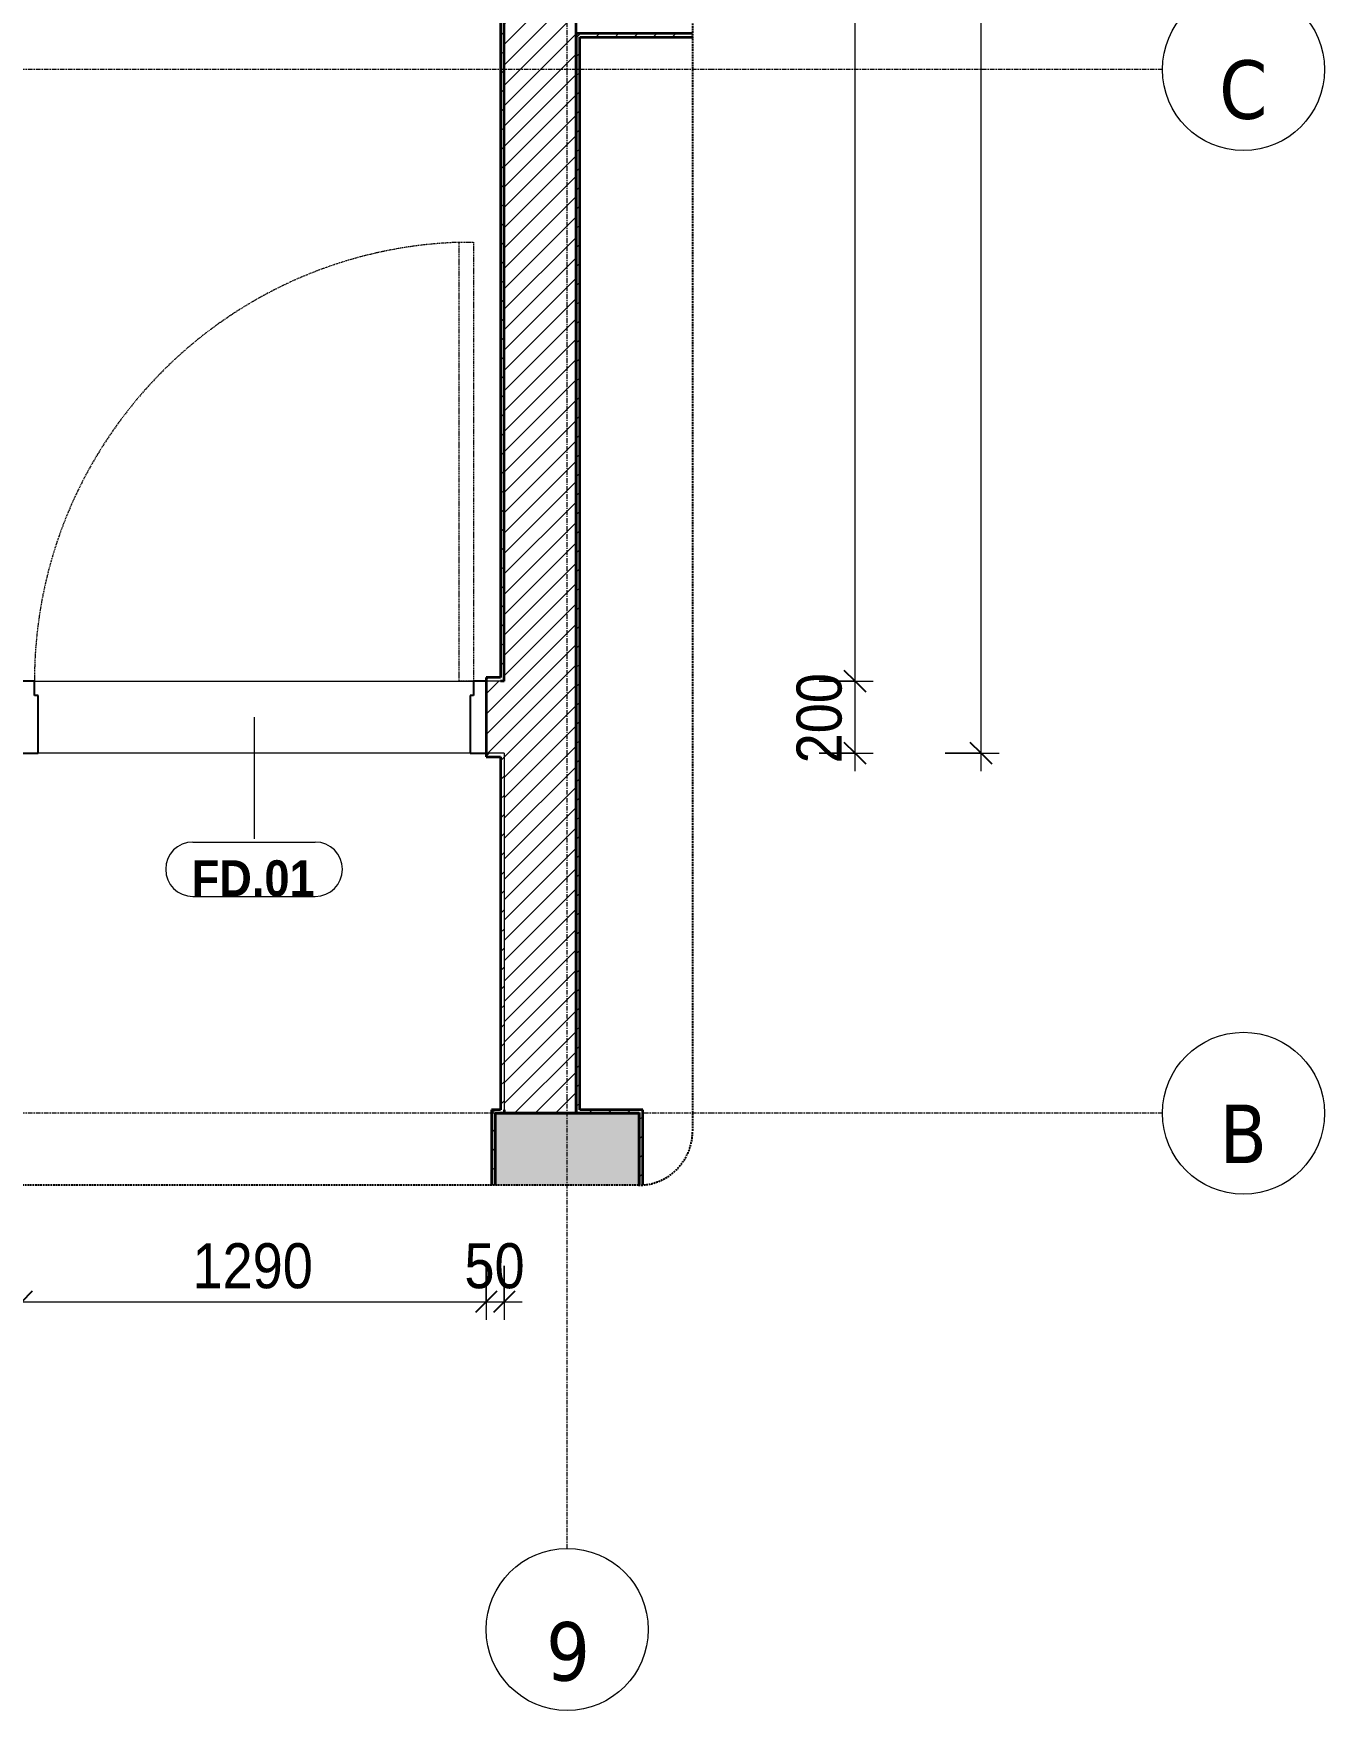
# Model space of a CAD drawing. Header units: millimetres. Extents: x 75804 to 125408, y 2002 to 35126.
# Drawn here: x 93362 to 96948, y 23878 to 28537 of the extents above; entities that cross this region are included whole.
import ezdxf

# ---------------------------------------------------------------- set-up
doc = ezdxf.new("R2010")
doc.units = ezdxf.units.MM
for name, pattern in [('Dash - Tight', [4.5, 3, -1.5]), ('Grid Line', [22.225, 12.7, -3.175, 3.175, -3.175]), ('Hidden', [7.14375, 4.7625, -2.38125])]:
    doc.linetypes.add(name, pattern=pattern)
for name, color, linetype, lineweight in [('0-2', 10, 'Continuous', 5), ('A-ANNO-DIMS', 211, 'Continuous', 9), ('A-ANNO-DIMS-50', 211, 'Continuous', 9), ('A-DETL-GENF-1', 92, 'Dash - Tight', 18), ('A-DETL-GENF-2', 92, 'Hidden', 25), ('A-DOOR', 31, 'Continuous', 18), ('A-DOOR-FRAM', 31, 'Continuous', 25), ('A-DOOR-IDEN', 31, 'Continuous', 9), ('A-WALL', 113, 'Continuous', 18), ('A-WALL-1', 113, 'Continuous', 35), ('A-WALL-PATT-1', 111, 'Continuous', 18), ('A-WALL-PATT-3', 250, 'Continuous', 18), ('I-WALL-1', 7, 'Continuous', 35), ('I-WALL-2', 2, 'Continuous', 35), ('S-COLS-1', 9, 'Continuous', 5), ('S-COLS-2', 7, 'Continuous', 35), ('S-GRID-1', 1, 'Grid Line', 9), ('S-GRID-IDEN', 1, 'Continuous', 9)]:
    doc.layers.add(name, color=color, linetype=linetype, lineweight=lineweight)
doc.styles.add('Arial_B', font='arialbd.ttf', dxfattribs={"width": 0.9, "height": 100})
doc.styles.add('Tahoma_B', font='tahomabd.ttf', dxfattribs={"height": 162.5})
doc.styles.add('UTM Avo', font='', dxfattribs={"width": 0.9, "height": 125})
doc.styles.get('UTM Avo').set_extended_font_data('UTM Avo')
doc.dimstyles.new('1_Dim_chi_tiet_2_5', dxfattribs={"dimscale": 304.8, "dimtxt": 124.912619, "dimasz": 0.19685, "dimexe": 0.164042, "dimexo": 0.0625, "dimgap": 0.016404, "dimtad": 1, "dimdec": 0, "dimrnd": 5, "dimzin": 0, "dimdsep": 46, "dimtxsty": 'UTM Avo', "dimblk1": 'OBLIQUE', "dimblk2": 'OBLIQUE', "dimsah": 1, "dimcen": 0.09, "dimdle": 0.164042, "dimazin": 0, "dimtfac": 1, "dimtdec": 4, "dimtix": 1, "dimtmove": 0, "dimatfit": 3, "dimfxl": 0.328084, "dimfxlon": 1, "dimtvp": 1, "dimtolj": 1, "dimtzin": 0, "dimarcsym": 2})
pattern_1 = [(45, (0, 0), (-26.516504, 26.516504), [])]
pattern_2 = [(45, (11291.85, 0), (-28.284271, 28.284271), [])]
pattern_3 = [(45, (11291.85, 0), (-26.516504, 26.516504), [])]

# ---------------------------------------------------------------- blocks, each defined once
blk = doc.blocks.new('NCV_TKTC_KET CAU_rvt-2-TKCS_THANG MÁY TM2 - MẶT BẰNG TẦNG 1')
at = {"layer": 'S-COLS-1'}
blk.add_hatch(color=256, dxfattribs=at).paths.add_polyline_path([(83750.7, 25336.9), (83752.6, 25337.3), (83752.6, 25536.9), (83352.6, 25536.9), (83352.6, 25336.9)])
at = {"layer": 'S-COLS-2'}
for p, q in [((83752.6, 25536.9), (83352.6, 25536.9)), ((83352.6, 25536.9), (83352.6, 25336.9)), ((83752.6, 25337.2), (83752.6, 25536.9))]:
    blk.add_line(p, q, dxfattribs=at)
blk = doc.blocks.new('NCV_TKTC_TANG 1_rvt-2-TKCS_THANG MÁY TM2 - MẶT BẰNG TẦNG 1')
at = {"layer": 'A-WALL-PATT-3'}
h = blk.add_hatch(dxfattribs=at)
h.set_pattern_fill('FP_3', color=256, style=0, pattern_type=2)
h.set_pattern_definition(pattern_1)
h.paths.add_polyline_path([(83900.7, 28526.9), (83900.7, 28536.9), (83577.6, 28536.9), (83577.6, 28526.9), (83587.6, 28526.9)])
h = blk.add_hatch(dxfattribs=at)
h.set_pattern_fill('FP_3', color=256, style=0, pattern_type=2)
h.set_pattern_definition(pattern_1)
h.paths.add_polyline_path([(83587.6, 25536.9), (83587.6, 28526.9), (83577.6, 28526.9), (83577.6, 25536.9)])
h = blk.add_hatch(dxfattribs=at)
h.set_pattern_fill('FP_3', color=256, style=0, pattern_type=2)
h.set_pattern_definition(pattern_1)
h.paths.add_polyline_path([(83752.6, 25536.9), (83762.6, 25536.9), (83762.6, 25546.9), (83587.6, 25546.9), (83587.6, 25536.9)])
h = blk.add_hatch(dxfattribs=at)
h.set_pattern_fill('FP_3', color=256, style=0, pattern_type=2)
h.set_pattern_definition(pattern_1)
h.paths.add_polyline_path([(83752.6, 25337.2), (83762.6, 25338.5), (83762.6, 25536.9), (83752.6, 25536.9), (83752.6, 25342)])
at = {"layer": 'I-WALL-1'}
for p, q in [((83900.7, 28536.9), (83577.6, 28536.9)), ((83577.6, 28536.9), (83577.6, 28526.9)), ((83577.6, 28526.9), (83577.6, 25536.9)), ((83587.6, 28526.9), (83900.7, 28526.9)), ((83587.6, 25546.9), (83587.6, 28526.9)), ((83577.6, 25536.9), (83587.6, 25536.9)), ((83762.6, 25546.9), (83587.6, 25546.9)), ((83587.6, 25536.9), (83752.6, 25536.9)), ((83752.6, 25536.9), (83752.6, 25337.2)), ((83762.6, 25536.9), (83762.6, 25546.9)), ((83762.6, 25338.5), (83762.6, 25536.9))]:
    blk.add_line(p, q, dxfattribs=at)
blk = doc.blocks.new('FD_01 - FD_01-1200x2200mm-1787917-TKCS_THANG MÁY TM2 - MẶT BẰNG TẦNG 1')
at = {"layer": 'A-DETL-GENF-1'}
for p, q in [((570, 100), (570, 1320)), ((570, 1320), (610, 1320)), ((610, 1320), (610, 100)), ((610, 100), (570, 100))]:
    blk.add_line(p, q, dxfattribs=at)
blk.add_arc((610, 100), 1220, 91.8789, 180, dxfattribs=at)
at = {"layer": 'A-DOOR-FRAM'}
for p, q in [((-610, 100), (-645, 100)), ((-645, 100), (-645, -100)), ((-610, 60), (-610, 100)), ((645, 100), (610, 100)), ((610, 100), (610, 60)), ((645, -100), (645, 100)), ((-600, 60), (-610, 60)), ((-600, -100), (-600, 60)), ((610, 60), (600, 60)), ((600, 60), (600, -100)), ((-645, -100), (-600, -100)), ((600, -100), (645, -100))]:
    blk.add_line(p, q, dxfattribs=at)
blk = doc.blocks.new('BORDER VIEW - BORDER VIEW-1938873-TKCS_THANG MÁY TM2 - MẶT BẰNG TẦNG 1')
at = {"layer": 'A-DETL-GENF-2'}
for p, q in [((6948.1, 8350), (6948.1, 150)), ((6798.1, 0), (150, 0))]:
    blk.add_line(p, q, dxfattribs=at)
blk.add_arc((6798.1, 150), 150, 270, 0, dxfattribs=at)
blk = doc.blocks.new('Grid - M_Grid Head - Circle-353313-TKCS_THANG MÁY TM2 - MẶT BẰNG TẦNG 1')
at = {"layer": 'S-GRID-IDEN'}
blk.add_circle((0, 0), 4.5, dxfattribs=at)
blk = doc.blocks.new('STN_Door Tag - STN_Door Tag-1788670-TKCS_THANG MÁY TM2 - MẶT BẰNG TẦNG 1')
at = {"layer": 'A-DOOR-IDEN'}
for p, q in [((-3.37, 1.495), (3.431, 1.495)), ((-3.37, -1.524), (3.431, -1.524))]:
    blk.add_line(p, q, dxfattribs=at)
for centre, start, end in [((-3.37, -0.015), 90, 270), ((3.431, -0.015), 270, 90)]:
    blk.add_arc(centre, 1.509, start, end, dxfattribs=at)
blk = doc.blocks.new('DIMBLOCK63-TKCS_THANG MÁY TM2 - MẶT BẰNG TẦNG 1')
at = {"layer": 'A-ANNO-DIMS-50'}
for p, q in [((93329.4, 25113.4), (93329.4, 24963.4)), ((93329.4, 25013.4), (93329.4, 25113.4)), ((94619.4, 25113.4), (94619.4, 24963.4)), ((94619.4, 25013.4), (94619.4, 25113.4)), ((93329.4, 25013.4), (94619.4, 25013.4))]:
    blk.add_line(p, q, dxfattribs=at)
at = {"layer": 'A-ANNO-DIMS-50', "lineweight": 25}
for p, q in [((93329.4, 25013.4), (93359.4, 25043.4)), ((94619.4, 25013.4), (94649.4, 25043.4)), ((93329.4, 25013.4), (93299.4, 24983.4)), ((94619.4, 25013.4), (94589.4, 24983.4))]:
    blk.add_line(p, q, dxfattribs=at)
at = {"layer": 'A-ANNO-DIMS-50', "color": 0, "insert": (93803.2, 25175.8), "char_height": 125, "width": 410.824, "attachment_point": 1, "line_spacing_factor": 1.110334, "style": 'UTM Avo'}
blk.add_mtext('1290', dxfattribs=at)
blk = doc.blocks.new('_Oblique')
at = {"color": 0, "linetype": 'ByBlock', "lineweight": -2}
blk.add_line((-0.5, -0.5), (0.5, 0.5), dxfattribs=at)
blk = doc.blocks.new('DIMBLOCK64-TKCS_THANG MÁY TM2 - MẶT BẰNG TẦNG 1')
at = {"layer": 'A-ANNO-DIMS-50'}
for p, q in [((94619.4, 25113.4), (94619.4, 24963.4)), ((94619.4, 25013.4), (94619.4, 25113.4)), ((94669.4, 25113.4), (94669.4, 24963.4)), ((94669.4, 25013.4), (94669.4, 25113.4)), ((94619.4, 25013.4), (94719.4, 25013.4))]:
    blk.add_line(p, q, dxfattribs=at)
at = {"layer": 'A-ANNO-DIMS-50', "lineweight": 25}
for p, q in [((94619.4, 25013.4), (94649.4, 25043.4)), ((94669.4, 25013.4), (94699.4, 25043.4)), ((94619.4, 25013.4), (94589.4, 24983.4)), ((94669.4, 25013.4), (94639.4, 24983.4))]:
    blk.add_line(p, q, dxfattribs=at)
at = {"layer": 'A-ANNO-DIMS-50', "color": 0, "insert": (94558.8, 25175.8), "char_height": 125, "width": 205.412, "attachment_point": 1, "line_spacing_factor": 1.110334, "style": 'UTM Avo'}
blk.add_mtext('50', dxfattribs=at)
blk = doc.blocks.new('DIMBLOCK65-TKCS_THANG MÁY TM2 - MẶT BẰNG TẦNG 1')
at = {"layer": 'A-ANNO-DIMS-50', "lineweight": 25}
for p, q in [((95643.9, 26737.4), (95613.9, 26767.4)), ((95643.9, 26737.4), (95673.9, 26707.4)), ((95643.9, 26537.4), (95613.9, 26567.4)), ((95643.9, 26537.4), (95673.9, 26507.4))]:
    blk.add_line(p, q, dxfattribs=at)
at = {"layer": 'A-ANNO-DIMS-50'}
for p, q in [((95543.9, 26737.4), (95693.9, 26737.4)), ((95643.9, 26737.4), (95543.9, 26737.4)), ((95643.9, 26487.4), (95643.9, 26737.4)), ((95543.9, 26537.4), (95693.9, 26537.4)), ((95643.9, 26537.4), (95543.9, 26537.4))]:
    blk.add_line(p, q, dxfattribs=at)
at = {"layer": 'A-ANNO-DIMS-50', "color": 0, "insert": (95481.5, 26509), "char_height": 125, "width": 308.118, "attachment_point": 1, "rotation": 90, "line_spacing_factor": 1.110334, "style": 'UTM Avo'}
blk.add_mtext('200', dxfattribs=at)
blk = doc.blocks.new('DIMBLOCK66-TKCS_THANG MÁY TM2 - MẶT BẰNG TẦNG 1')
at = {"layer": 'A-ANNO-DIMS-50', "lineweight": 25}
for p, q in [((95643.9, 32236.9), (95613.9, 32266.9)), ((95643.9, 32236.9), (95673.9, 32206.9)), ((95643.9, 26737.4), (95613.9, 26767.4)), ((95643.9, 26737.4), (95673.9, 26707.4))]:
    blk.add_line(p, q, dxfattribs=at)
at = {"layer": 'A-ANNO-DIMS-50'}
for p, q in [((95543.9, 32236.9), (95693.9, 32236.9)), ((95643.9, 32236.9), (95543.9, 32236.9)), ((95643.9, 26737.4), (95643.9, 32236.9)), ((95543.9, 26737.4), (95693.9, 26737.4)), ((95643.9, 26737.4), (95543.9, 26737.4))]:
    blk.add_line(p, q, dxfattribs=at)
at = {"layer": 'A-ANNO-DIMS-50', "color": 0, "insert": (95481.5, 29316), "char_height": 125, "width": 410.824, "attachment_point": 1, "rotation": 90, "line_spacing_factor": 1.110334, "style": 'UTM Avo'}
blk.add_mtext('5500', dxfattribs=at)
blk = doc.blocks.new('DIMBLOCK68-TKCS_THANG MÁY TM2 - MẶT BẰNG TẦNG 1')
at = {"layer": 'A-ANNO-DIMS-50', "lineweight": 25}
for p, q in [((95993.9, 33536.9), (95963.9, 33566.9)), ((95993.9, 33536.9), (96023.9, 33506.9)), ((95993.9, 26537.4), (95963.9, 26567.4)), ((95993.9, 26537.4), (96023.9, 26507.4))]:
    blk.add_line(p, q, dxfattribs=at)
at = {"layer": 'A-ANNO-DIMS-50'}
for p, q in [((95993.9, 26487.4), (95993.9, 33586.9)), ((95893.9, 33536.9), (96043.9, 33536.9)), ((95993.9, 33536.9), (95893.9, 33536.9)), ((95893.9, 26537.4), (96043.9, 26537.4)), ((95993.9, 26537.4), (95893.9, 26537.4))]:
    blk.add_line(p, q, dxfattribs=at)
at = {"layer": 'A-ANNO-DIMS-50', "color": 0, "insert": (95831.5, 29866), "char_height": 125, "width": 410.824, "attachment_point": 1, "rotation": 90, "line_spacing_factor": 1.110334, "style": 'UTM Avo'}
blk.add_mtext('7000', dxfattribs=at)

msp = doc.modelspace()

# ---------------------------------------------------------------- hatches: boundary and pattern name
at = {"layer": 'A-WALL-PATT-1'}
h = msp.add_hatch(dxfattribs=at)
h.set_pattern_fill('FP_3', color=256, style=0, pattern_type=2)
h.set_pattern_definition(pattern_3)
h.paths.add_polyline_path([(94659.4, 26737.4), (94669.4, 26737.4), (94669.4, 32236.9), (94659.4, 32236.9), (94659.4, 26747.4)])
h = msp.add_hatch(dxfattribs=at)
h.set_pattern_fill('FP_1', color=256, style=0, pattern_type=2)
h.set_pattern_definition(pattern_2)
h.paths.add_polyline_path([(94869.4, 25536.9), (94869.4, 28836.9), (94669.4, 28836.9), (94669.4, 25536.9)])
h.paths.add_polyline_path([(94669.4, 29036.9), (94869.4, 29036.9), (94869.4, 32236.9), (94669.4, 32236.9), (94669.4, 29181.3)])
h = msp.add_hatch(dxfattribs=at)
h.set_pattern_fill('FP_3', color=256, style=0, pattern_type=2)
h.set_pattern_definition(pattern_3)
h.paths.add_polyline_path([(94659.4, 26737.4), (94659.4, 26747.4), (94619.4, 26747.4), (94619.4, 26737.4)])
h.paths.add_polyline_path([(92869.4, 26737.4), (93329.4, 26737.4), (93329.4, 26747.4), (92869.4, 26747.4)])
h = msp.add_hatch(dxfattribs=at)
h.set_pattern_fill('FP_1', color=256, style=0, pattern_type=2)
h.set_pattern_definition(pattern_2)
h.paths.add_polyline_path([(94619.4, 26537.4), (94669.4, 26537.4), (94669.4, 26737.4), (94619.4, 26737.4)])
h.paths.add_polyline_path([(93329.4, 26537.4), (93329.4, 26737.4), (92869.4, 26737.4), (92869.4, 26537.4), (93111.8, 26537.4)])
h.paths.add_polyline_path([(92669.4, 26537.4), (92669.4, 26737.4), (88744.4, 26737.4), (88744.4, 26537.4), (92134.7, 26537.4)])
h = msp.add_hatch(dxfattribs=at)
h.set_pattern_fill('FP_3', color=256, style=0, pattern_type=2)
h.set_pattern_definition(pattern_3)
h.paths.add_polyline_path([(94659.4, 26527.4), (94659.4, 26537.4), (94619.4, 26537.4), (94619.4, 26527.4)])
h.paths.add_polyline_path([(93329.4, 26527.4), (93329.4, 26537.4), (88754.4, 26537.4), (88754.4, 26527.4), (90702.5, 26527.4), (90698, 26536.9), (90764.4, 26536.9), (90764.4, 26527.4), (93111.8, 26527.4)])
h = msp.add_hatch(dxfattribs=at)
h.set_pattern_fill('FP_3', color=256, style=0, pattern_type=2)
h.set_pattern_definition(pattern_3)
h.paths.add_polyline_path([(94659.4, 25546.9), (94669.4, 25546.9), (94669.4, 26537.4), (94659.4, 26537.4), (94659.4, 26415)])
h = msp.add_hatch(dxfattribs=at)
h.set_pattern_fill('FP_3', color=256, style=0, pattern_type=2)
h.set_pattern_definition(pattern_3)
h.paths.add_polyline_path([(94669.4, 25536.9), (94669.4, 25546.9), (94634.4, 25546.9), (94634.4, 25536.9), (94644.4, 25536.9)])
h = msp.add_hatch(dxfattribs=at)
h.set_pattern_fill('FP_3', color=256, style=0, pattern_type=2)
h.set_pattern_definition(pattern_3)
h.paths.add_polyline_path([(94644.4, 25336.9), (94644.4, 25536.9), (94634.4, 25536.9), (94634.4, 25336.9)])

# ---------------------------------------------------------------- linework, layer by layer
at = {"layer": 'A-DOOR-IDEN'}
msp.add_line((93974.4, 26637.4), (93974.4, 26299.8), dxfattribs=at)
at = {"layer": 'A-WALL'}
for p, q in [((93364.4, 26737.4), (94584.4, 26737.4)), ((94659.4, 26737.4), (94619.4, 26737.4)), ((94574.4, 26537.4), (93374.4, 26537.4)), ((94669.4, 26537.4), (94619.4, 26537.4)), ((94669.4, 26537.4), (94669.4, 25546.9))]:
    msp.add_line(p, q, dxfattribs=at)
at = {"layer": 'A-WALL-1'}
for p, q in [((94869.4, 25536.9), (94869.4, 28836.9)), ((94619.4, 26737.4), (94619.4, 26537.4)), ((94669.4, 26737.4), (94659.4, 26737.4)), ((94669.4, 25546.9), (94669.4, 25536.9)), ((94669.4, 25536.9), (94869.4, 25536.9))]:
    msp.add_line(p, q, dxfattribs=at)
at = {"layer": 'I-WALL-2'}
for p, q in [((94659.4, 32226.9), (94659.4, 26747.4)), ((94669.4, 26737.4), (94669.4, 29036.9)), ((94659.4, 26747.4), (94619.4, 26747.4)), ((94619.4, 26747.4), (94619.4, 26737.4)), ((94619.4, 26537.4), (94619.4, 26527.4)), ((94619.4, 26527.4), (94659.4, 26527.4)), ((94659.4, 26527.4), (94659.4, 25546.9)), ((94634.4, 25546.9), (94634.4, 25336.9)), ((94659.4, 25546.9), (94634.4, 25546.9)), ((94644.4, 25336.9), (94644.4, 25536.9)), ((94644.4, 25536.9), (94669.4, 25536.9))]:
    msp.add_line(p, q, dxfattribs=at)
at = {"layer": 'S-GRID-1'}
for p, q in [((94844.4, 25577.6), (94844.4, 33425.7)), ((95247.9, 28436.9), (88196.5, 28436.9)), ((96497.9, 28436.9), (95247.9, 28436.9)), ((95247.9, 25536.9), (88196.5, 25536.9)), ((94844.4, 24327.6), (94844.4, 25577.6)), ((96497.9, 25536.9), (95247.9, 25536.9))]:
    msp.add_line(p, q, dxfattribs=at)

# ---------------------------------------------------------------- block references
at = {"layer": '0-2'}
for name in ['NCV_TKTC_KET CAU_rvt-2-TKCS_THANG MÁY TM2 - MẶT BẰNG TẦNG 1', 'NCV_TKTC_TANG 1_rvt-2-TKCS_THANG MÁY TM2 - MẶT BẰNG TẦNG 1']:
    msp.add_blockref(name, (11291.9, 0), dxfattribs=at)
at = {"layer": 'A-DETL-GENF-1'}
msp.add_blockref('BORDER VIEW - BORDER VIEW-1938873-TKCS_THANG MÁY TM2 - MẶT BẰNG TẦNG 1', (88244.4, 25336.9), dxfattribs=at)
at = {"layer": 'A-DOOR'}
msp.add_blockref('FD_01 - FD_01-1200x2200mm-1787917-TKCS_THANG MÁY TM2 - MẶT BẰNG TẦNG 1', (93974.4, 26637.4), dxfattribs=at)
at = {"layer": 'A-DOOR-IDEN', "xscale": 49.99999999999998, "yscale": 49.99999999999998, "zscale": 49.99999999999998}
msp.add_blockref('STN_Door Tag - STN_Door Tag-1788670-TKCS_THANG MÁY TM2 - MẶT BẰNG TẦNG 1', (93972.9, 26215.8), dxfattribs=at)
at = {"layer": 'S-GRID-IDEN', "xscale": 49.99999999999998, "yscale": 49.99999999999998, "zscale": 49.99999999999998, "rotation": 89.99999999999982}
for p in [(96722.9, 28436.9), (96722.9, 25536.9)]:
    msp.add_blockref('Grid - M_Grid Head - Circle-353313-TKCS_THANG MÁY TM2 - MẶT BẰNG TẦNG 1', p, dxfattribs=at)
at = {"layer": 'S-GRID-IDEN', "xscale": 49.99999999999998, "yscale": 49.99999999999998, "zscale": 49.99999999999998}
msp.add_blockref('Grid - M_Grid Head - Circle-353313-TKCS_THANG MÁY TM2 - MẶT BẰNG TẦNG 1', (94844.4, 24102.6), dxfattribs=at)

# ---------------------------------------------------------------- texts
at = {"layer": 'A-DOOR-IDEN', "insert": (93971.9, 26189.1), "char_height": 100, "width": 351.45, "attachment_point": 5, "line_spacing_factor": 0.936439, "style": 'Arial_B'}
msp.add_mtext('\\pt2.25,4.5,6.75,9,11.25,13.5,15.75,18,20.25,22.5,24.75,27,29.25,31.5,33.75,36,38.25,40.5,42.75,45,47.25,49.5,51.75,54,56.25,58.5,60.75,63,65.25,67.5,69.75,72;FD.01', dxfattribs=at)

# ---------------------------------------------------------------- dimensions: what is measured, and where the dimension line sits
at = {"layer": 'A-ANNO-DIMS'}
for base, p1, p2, override, picture, middle in [((95993.8823, 33536.936), (95893.8823, 26537.3629), (95893.8823, 33536.936), {"dimpost": '<>', "dimfxl": 6999.573178}, 'DIMBLOCK68-TKCS_THANG MÁY TM2 - MẶT BẰNG TẦNG 1', (95924.1973, 30037.1494)), ((95643.8823, 32236.936), (95543.8823, 26737.3629), (95543.8823, 32236.936), {"dimpost": '<>', "dimfxl": 5499.573178}, 'DIMBLOCK66-TKCS_THANG MÁY TM2 - MẶT BẰNG TẦNG 1', (95574.1973, 29487.1494)), ((95643.9, 26737.4), (95543.9, 26537.4), (95543.9, 26737.4), {"dimpost": '<>', "dimfxl": 200}, 'DIMBLOCK65-TKCS_THANG MÁY TM2 - MẶT BẰNG TẦNG 1', (95574.2, 26637.4))]:
    dim = msp.add_linear_dim(base=base, p1=p1, p2=p2, angle=90, dimstyle='1_Dim_chi_tiet_2_5', override=override, dxfattribs=at)
    dim.commit()
    dim.dimension.update_dxf_attribs({"geometry": picture, "text_midpoint": middle})
for base, p1, p2, override, picture, middle in [((94619.4, 25013.4), (93329.4, 25113.4), (94619.4, 25113.4), {"dimpost": '<>', "dimfxl": 1290}, 'DIMBLOCK63-TKCS_THANG MÁY TM2 - MẶT BẰNG TẦNG 1', (93974.4, 25083.1)), ((94669.4, 25013.4), (94619.4, 25113.4), (94669.4, 25113.4), {"dimpost": '<>', "dimfxl": 50}, 'DIMBLOCK64-TKCS_THANG MÁY TM2 - MẶT BẰNG TẦNG 1', (94644.4, 25083.1))]:
    dim = msp.add_linear_dim(base=base, p1=p1, p2=p2, dimstyle='1_Dim_chi_tiet_2_5', override=override, dxfattribs=at)
    dim.commit()
    dim.dimension.update_dxf_attribs({"geometry": picture, "text_midpoint": middle})

# ---------------------------------------------------------------- next in the draw order: texts
at = {"layer": 'S-GRID-IDEN', "char_height": 162.5, "attachment_point": 5, "line_spacing_factor": 0.996129, "style": 'Tahoma_B', "bg_fill": 3, "box_fill_scale": 1.25, "bg_fill_color": 256, "bg_fill_true_color": 13158600, "bg_fill_transparency": 0}
for s, insert, width in [('\\pt634.99962,1269.99925,1905.0005,2540.00013,3174.99975,3809.99937,4445.00062,5080.00025,5714.99987,6349.9995,6985.00075,7620.00037,8255,8889.99962,9524.99925,10160.0005,10795.00013,11429.99975,12064.99938,12700.00063,13335.00025,13969.99988,14604.9995,15240.00075,15875.00038,16510,17144.99963,17779.99925,18415.0005,19050.00013,19684.99975,20319.99938;C', (96722.4, 28379.7), 152), ('\\pt634.99962,1269.99925,1905.0005,2540.00013,3174.99975,3809.99937,4445.00062,5080.00025,5714.99987,6349.9995,6985.00075,7620.00037,8255,8889.99962,9524.99925,10160.0005,10795.00013,11429.99975,12064.99938,12700.00063,13335.00025,13969.99988,14604.9995,15240.00075,15875.00038,16510,17144.99963,17779.99925,18415.0005,19050.00013,19684.99975,20319.99938;B', (96722.4, 25479.7), 155.5), ('\\pt634.99962,1269.99925,1905.0005,2540.00013,3174.99975,3809.99937,4445.00062,5080.00025,5714.99987,6349.9995,6985.00075,7620.00037,8255,8889.99962,9524.99925,10160.0005,10795.00013,11429.99975,12064.99938,12700.00063,13335.00025,13969.99988,14604.9995,15240.00075,15875.00038,16510,17144.99963,17779.99925,18415.0005,19050.00013,19684.99975,20319.99938;9', (94846.8, 24040.2), 145.5)]:
    msp.add_mtext(s, dxfattribs=dict(at, insert=insert, width=width))

doc.saveas('drawing.dxf')
